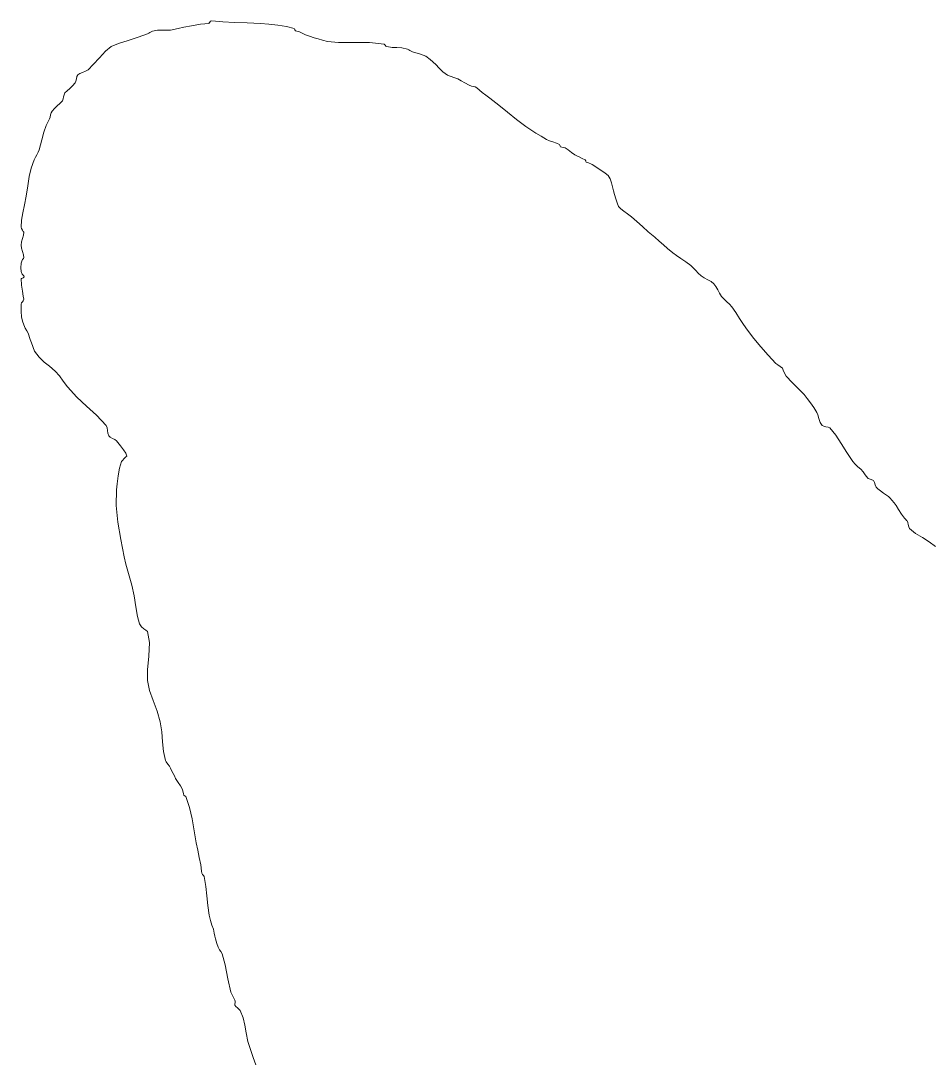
# Model space of a CAD drawing. Header units: inches. Extents: x -493 to 820, y -401 to 913.
# Drawn here: x -393.02 to -355.63, y -189.96 to -147.17 of the extents above; entities that cross this region are included whole.
import ezdxf

# ---------------------------------------------------------------- set-up
doc = ezdxf.new("R2010")
doc.units = ezdxf.units.IN
doc.header["$MEASUREMENT"] = 0
doc.layers.add('Layer 1', color=7, linetype='Continuous')

msp = doc.modelspace()

# ---------------------------------------------------------------- linework, layer by layer
at = {"layer": 'Layer 1', "lineweight": 0}
for points in [[(-385.273, -147.275), (-385.267, -147.258), (-385.252, -147.219), (-385.222, -147.182), (-385.167, -147.17), (-384.713, -147.211), (-384.226, -147.232), (-383.707, -147.249), (-383.156, -147.275), (-382.814, -147.303), (-382.451, -147.345), (-382.095, -147.405), (-381.779, -147.487), (-381.762, -147.509), (-381.752, -147.543), (-381.729, -147.576), (-381.673, -147.594), (-381.565, -147.618), (-381.445, -147.672), (-381.307, -147.74), (-381.144, -147.806), (-380.962, -147.863), (-380.791, -147.913), (-380.61, -147.962), (-380.403, -148.018), (-379.959, -148.061), (-379.35, -148.055), (-378.685, -148.057), (-378.073, -148.123), (-378.067, -148.138), (-378.043, -148.17), (-378.009, -148.206), (-377.968, -148.229), (-377.749, -148.265), (-377.553, -148.272), (-377.353, -148.286), (-377.121, -148.335), (-377.065, -148.358), (-377.02, -148.387), (-376.972, -148.415), (-376.909, -148.44), (-376.586, -148.536), (-376.37, -148.626), (-376.186, -148.755), (-375.956, -148.97), (-375.811, -149.121), (-375.66, -149.267), (-375.473, -149.396), (-375.215, -149.499), (-375.046, -149.559), (-374.907, -149.629), (-374.762, -149.715), (-374.58, -149.817), (-374.493, -149.849), (-374.41, -149.862), (-374.333, -149.88), (-374.262, -149.923), (-374.16, -150.014), (-374.043, -150.111), (-373.903, -150.221), (-373.732, -150.347), (-373.365, -150.629), (-373.003, -150.928), (-372.635, -151.227), (-372.25, -151.511), (-372.054, -151.644), (-371.844, -151.779), (-371.626, -151.914), (-371.403, -152.041), (-371.283, -152.094), (-371.142, -152.144), (-370.999, -152.195), (-370.874, -152.252), (-370.851, -152.281), (-370.845, -152.314), (-370.827, -152.344), (-370.768, -152.358), (-370.642, -152.395), (-370.51, -152.476), (-370.374, -152.577), (-370.238, -152.676), (-370.161, -152.716), (-370.055, -152.764), (-369.935, -152.82), (-369.815, -152.888), (-369.791, -152.919), (-369.786, -152.952), (-369.769, -152.979), (-369.709, -152.993), (-369.525, -153.074), (-369.246, -153.248), (-368.987, -153.427), (-368.862, -153.522), (-368.785, -153.662), (-368.734, -153.824), (-368.695, -153.995), (-368.65, -154.158), (-368.604, -154.312), (-368.558, -154.486), (-368.505, -154.653), (-368.438, -154.793), (-368.35, -154.891), (-368.221, -154.989), (-368.068, -155.097), (-367.909, -155.217), (-367.683, -155.411), (-367.457, -155.616), (-367.218, -155.833), (-366.956, -156.064), (-366.767, -156.229), (-366.598, -156.376), (-366.422, -156.527), (-366.215, -156.699), (-366.062, -156.813), (-365.878, -156.939), (-365.678, -157.078), (-365.474, -157.229), (-365.363, -157.328), (-365.267, -157.433), (-365.168, -157.541), (-365.05, -157.652), (-364.923, -157.735), (-364.777, -157.809), (-364.635, -157.883), (-364.521, -157.97), (-364.442, -158.079), (-364.366, -158.219), (-364.288, -158.366), (-364.203, -158.499), (-364.102, -158.609), (-363.988, -158.714), (-363.875, -158.816), (-363.779, -158.923), (-363.616, -159.158), (-363.463, -159.399), (-363.309, -159.641), (-363.144, -159.876), (-362.875, -160.22), (-362.589, -160.566), (-362.289, -160.912), (-361.979, -161.252), (-361.898, -161.309), (-361.795, -161.366), (-361.705, -161.446), (-361.662, -161.57), (-361.553, -161.767), (-361.308, -162.027), (-361.028, -162.298), (-360.815, -162.522), (-360.684, -162.69), (-360.549, -162.872), (-360.415, -163.063), (-360.286, -163.264), (-360.251, -163.363), (-360.212, -163.514), (-360.157, -163.672), (-360.074, -163.793), (-360, -163.83), (-359.913, -163.846), (-359.827, -163.862), (-359.756, -163.899), (-359.51, -164.188), (-359.287, -164.536), (-359.06, -164.91), (-358.803, -165.275), (-358.707, -165.384), (-358.597, -165.491), (-358.485, -165.596), (-358.379, -165.699), (-358.324, -165.781), (-358.266, -165.885), (-358.185, -165.975), (-358.062, -166.017), (-357.956, -166.053), (-357.914, -166.133), (-357.894, -166.233), (-357.85, -166.334), (-357.781, -166.404), (-357.677, -166.486), (-357.553, -166.571), (-357.427, -166.652), (-357.34, -166.716), (-357.272, -166.785), (-357.202, -166.867), (-357.109, -166.97), (-357.03, -167.082), (-356.929, -167.254), (-356.812, -167.443), (-356.686, -167.605), (-356.664, -167.627), (-356.629, -167.661), (-356.596, -167.693), (-356.58, -167.711), (-356.553, -167.778), (-356.532, -167.869), (-356.509, -167.961), (-356.474, -168.028), (-356.229, -168.234), (-355.949, -168.403), (-355.666, -168.57), (-355.415, -168.77)], [(-383.352, -190.069), (-383.463, -189.76), (-383.58, -189.437), (-383.685, -189.099), (-383.758, -188.751), (-383.805, -188.438), (-383.871, -188.139), (-384.003, -187.828), (-384.047, -187.774), (-384.11, -187.719), (-384.173, -187.665), (-384.214, -187.616), (-384.219, -187.571), (-384.21, -187.506), (-384.204, -187.443), (-384.214, -187.404), (-384.387, -187.074), (-384.511, -186.537), (-384.619, -185.956), (-384.744, -185.499), (-384.792, -185.414), (-384.847, -185.336), (-384.903, -185.232), (-384.956, -185.075), (-384.982, -184.984), (-385.011, -184.892), (-385.04, -184.784), (-385.062, -184.652), (-385.098, -184.494), (-385.157, -184.325), (-385.222, -184.135), (-385.273, -183.911), (-385.326, -183.516), (-385.365, -183.127), (-385.412, -182.733), (-385.485, -182.322), (-385.505, -182.287), (-385.54, -182.242), (-385.573, -182.185), (-385.591, -182.11), (-385.621, -181.849), (-385.677, -181.55), (-385.742, -181.24), (-385.803, -180.946), (-385.891, -180.449), (-385.978, -179.961), (-386.083, -179.487), (-386.226, -179.04), (-386.249, -179.021), (-386.283, -179.012), (-386.315, -178.991), (-386.332, -178.935), (-386.37, -178.755), (-386.448, -178.604), (-386.548, -178.461), (-386.65, -178.299), (-386.703, -178.197), (-386.754, -178.098), (-386.805, -177.992), (-386.861, -177.875), (-386.909, -177.798), (-386.976, -177.706), (-387.038, -177.62), (-387.073, -177.558), (-387.156, -177.188), (-387.193, -176.79), (-387.223, -176.379), (-387.285, -175.97), (-387.416, -175.53), (-387.575, -175.101), (-387.723, -174.683), (-387.814, -174.275), (-387.807, -173.829), (-387.75, -173.275), (-387.725, -172.719), (-387.814, -172.264), (-387.872, -172.203), (-387.96, -172.145), (-388.056, -172.066), (-388.132, -171.946), (-388.213, -171.649), (-388.285, -171.247), (-388.36, -170.796), (-388.45, -170.357), (-388.528, -170.067), (-388.613, -169.778), (-388.696, -169.487), (-388.768, -169.193), (-388.91, -168.482), (-389.024, -167.771), (-389.09, -167.082), (-389.085, -166.44), (-389.061, -166.188), (-389.018, -165.869), (-388.956, -165.543), (-388.874, -165.275), (-388.838, -165.233), (-388.766, -165.159), (-388.694, -165.089), (-388.662, -165.063), (-388.701, -164.937), (-388.788, -164.795), (-388.917, -164.63), (-389.085, -164.429), (-389.156, -164.372), (-389.248, -164.324), (-389.338, -164.274), (-389.403, -164.217), (-389.439, -164.117), (-389.451, -164.002), (-389.465, -163.889), (-389.509, -163.793), (-389.911, -163.367), (-390.317, -162.998), (-390.717, -162.63), (-391.097, -162.205), (-391.27, -161.972), (-391.424, -161.762), (-391.601, -161.562), (-391.838, -161.358), (-392.053, -161.192), (-392.266, -160.992), (-392.449, -160.736), (-392.579, -160.405), (-392.601, -160.335), (-392.628, -160.263), (-392.657, -160.182), (-392.685, -160.088), (-392.719, -160.003), (-392.774, -159.907), (-392.837, -159.796), (-392.897, -159.664), (-392.947, -159.516), (-392.986, -159.337), (-393.007, -159.11), (-393.003, -158.816), (-392.984, -158.762), (-392.948, -158.719), (-392.913, -158.672), (-392.897, -158.605), (-392.915, -158.486), (-392.953, -158.284), (-392.99, -158.031), (-393.003, -157.758), (-392.977, -157.761), (-392.925, -157.735), (-392.885, -157.695), (-392.897, -157.652), (-392.963, -157.578), (-393.003, -157.473), (-393.017, -157.325), (-393.003, -157.123), (-392.981, -157.05), (-392.945, -156.982), (-392.912, -156.932), (-392.897, -156.911), (-392.912, -156.788), (-392.948, -156.648), (-392.985, -156.508), (-393.003, -156.382), (-392.986, -156.246), (-392.949, -156.109), (-392.912, -155.977), (-392.897, -155.853), (-392.913, -155.83), (-392.948, -155.774), (-392.984, -155.706), (-393.003, -155.641), (-392.99, -155.363), (-392.936, -155.059), (-392.863, -154.727), (-392.791, -154.37), (-392.726, -153.95), (-392.668, -153.569), (-392.592, -153.219), (-392.473, -152.888), (-392.417, -152.777), (-392.358, -152.672), (-392.304, -152.568), (-392.262, -152.464), (-392.146, -152.065), (-392.064, -151.746), (-391.976, -151.468), (-391.838, -151.193), (-391.809, -151.122), (-391.79, -151.039), (-391.768, -150.954), (-391.732, -150.876), (-391.636, -150.766), (-391.521, -150.664), (-391.406, -150.562), (-391.309, -150.452), (-391.272, -150.373), (-391.255, -150.29), (-391.239, -150.209), (-391.203, -150.135), (-391.115, -150.046), (-391.003, -149.953), (-390.885, -149.846), (-390.779, -149.711), (-390.755, -149.645), (-390.733, -149.553), (-390.708, -149.46), (-390.673, -149.394), (-390.59, -149.337), (-390.475, -149.289), (-390.353, -149.241), (-390.25, -149.182), (-390.036, -148.971), (-389.788, -148.691), (-389.533, -148.418), (-389.297, -148.229), (-388.996, -148.1), (-388.604, -147.973), (-388.187, -147.841), (-387.814, -147.699), (-387.76, -147.673), (-387.713, -147.646), (-387.664, -147.62), (-387.603, -147.594), (-387.402, -147.557), (-387.153, -147.556), (-386.865, -147.548), (-386.544, -147.487), (-386.321, -147.433), (-386, -147.37), (-385.634, -147.313), (-385.273, -147.275), (-385.273, -147.275)]]:
    msp.add_lwpolyline(points, dxfattribs=at)

doc.saveas('drawing.dxf')
